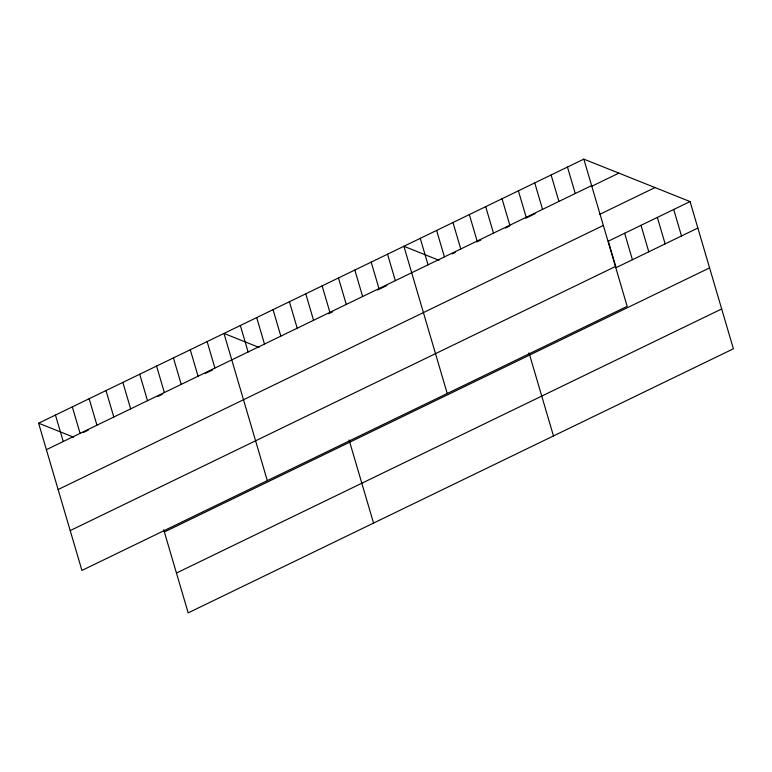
<?xml version="1.0" encoding="UTF-8"?>
<svg xmlns="http://www.w3.org/2000/svg" width="772" height="772" viewBox="0 0 772 772"><rect width="100%" height="100%" fill="white"/><g stroke="black" fill="none" stroke-linecap="round" stroke-linejoin="round"><path stroke-width="1.16" d="M583.825 159.129L627.154 306.349L81.928 570.431L38.6 423.21L583.825 159.129L690.072 201.569L733.4 348.79L188.175 612.871L163.712 529.756M46.388 449.68L591.622 185.598M83.144 432.629L88.404 430.072M157.922 396.403L162.139 394.367M205.323 373.445L212.696 369.875M328.554 313.76L332.645 311.782M377.624 289.992L386.83 285.534M452.257 253.843L455.316 252.357M476.787 241.964L480.879 239.976M505.409 228.097L509.501 226.119M525.857 218.196L535.064 213.738M591.284 186.506L618.893 173.131M599.805 214.307L655.013 187.567M58.122 489.535L603.347 225.443M690.072 201.569L608.288 241.182L616.075 267.652L697.859 228.039M70.204 530.586L615.429 266.504M164.359 531.976L709.593 267.884M176.441 573.027L721.675 308.945M438.959 260.28L403.901 246.278L447.229 393.498M259.035 347.429L223.976 333.427L267.305 480.638M38.6 423.21L73.658 437.222M673.715 209.492L681.502 235.962M657.358 217.415L665.146 243.884M641.001 225.337L648.789 251.807M624.644 233.26L632.432 259.73M567.468 167.051L575.265 193.521M551.111 174.974L558.909 201.444M534.755 182.896L542.552 209.366M518.398 190.819L526.195 217.289M502.041 198.742L509.838 225.212M529.013 352.823L553.476 435.939M485.685 206.664L493.482 233.134M469.328 214.587L477.125 241.057M452.971 222.51L460.768 248.98M436.614 230.432L444.411 256.902M420.257 238.355L428.055 264.825M387.544 254.2L395.341 280.67M371.187 262.123L378.984 288.593M354.83 270.046L362.628 296.516M338.474 277.968L346.271 304.438M322.117 285.891L329.914 312.361M349.089 439.972L373.552 523.078M305.76 293.814L313.557 320.283M289.403 301.736L297.201 328.206M273.047 309.659L280.844 336.129M256.69 317.582L264.487 344.051M240.333 325.504L248.121 351.974M207.128 341.591L214.915 368.061M190.269 349.745L198.066 376.225M173.42 357.909L181.208 384.379M156.571 366.073L164.359 392.543M139.713 374.237L147.51 400.707M122.864 382.401L130.651 408.87M106.005 390.564L113.802 417.034M89.156 398.728L96.944 425.198M72.307 406.892L80.095 433.362M55.449 415.046L63.246 441.526"/></g></svg>
